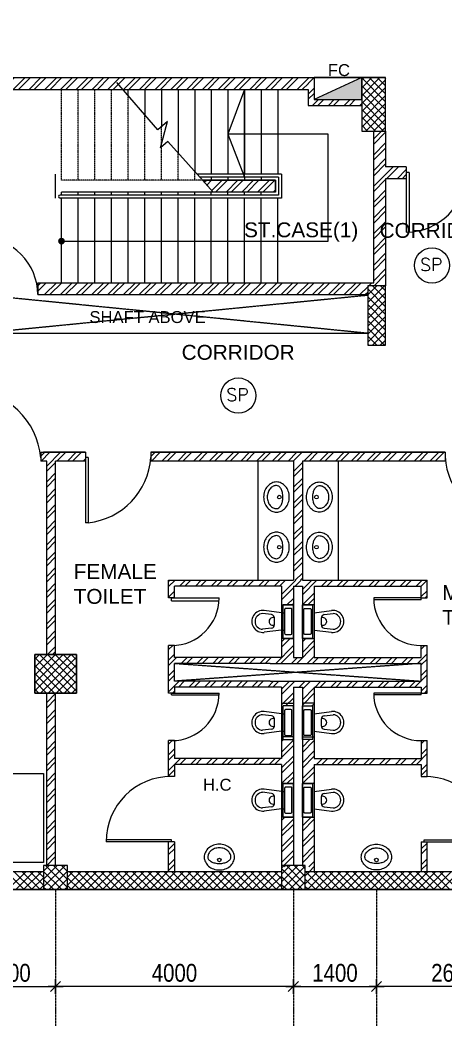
# Model space of a CAD drawing. Header units: inches. Extents: x 1217570 to 1674444, y 326920 to 480291.
# Drawn here: x 1519851 to 1527000, y 337379 to 354179 of the extents above; entities that cross this region are included whole.
import ezdxf

# ---------------------------------------------------------------- set-up
doc = ezdxf.new("R2010")
doc.units = ezdxf.units.IN
doc.header["$MEASUREMENT"] = 0
for name, pattern in [('CENTER', [50.8, 31.75, -6.35, 6.35, -6.35]), ('DOT2', [3.175, 0, -3.175]), ('HIDDEN', [9.525, 6.35, -3.175])]:
    doc.linetypes.add(name, pattern=pattern)
for name, color, linetype in [('01- Low voltage', 7, 'Continuous'), ('Axis', 9, 'CENTER'), ('dim-axis', 254, 'Continuous'), ('FFNEW', 252, 'Continuous'), ('P-PIPE-DRA', 40, 'Continuous'), ('PA', 31, 'Continuous'), ('S-COL', 210, 'Continuous'), ('S-WALL', 1, 'Continuous'), ('SHAFT', 7, 'Continuous'), ('stair', 1, 'Continuous'), ('TAXT', 3, 'Continuous'), ('Telephonw', 23, 'Continuous'), ('TEXT', 181, 'Continuous'), ('TV SYSTEM', 4, 'Continuous')]:
    doc.layers.add(name, color=color, linetype=linetype)
for name, color, linetype, lineweight in [('A-BLOCK', 43, 'Continuous', 13), ('A-DOOR', 10, 'Continuous', 15), ('A-GLASS', 4, 'Continuous', 5), ('A-HATCH CONCRETE', 254, 'Continuous', 5), ('wall hatch', 252, 'Continuous', 0)]:
    doc.layers.add(name, color=color, linetype=linetype, lineweight=lineweight)
doc.styles.add('ARIAL', font='ARIALN.TTF')
doc.styles.add('romance', font='romanc.shx')
doc.styles.add('style1', font='arial.ttf')
doc.dimstyles.new('DIM-100', dxfattribs={"dimscale": 150, "dimtxt": 2, "dimasz": 1, "dimexe": 0.75, "dimexo": 1, "dimgap": 0.5, "dimtad": 1, "dimdec": 0, "dimzin": 11, "dimdsep": 46, "dimtxsty": 'ARIAL', "dimblk": 'R', "dimcen": 2.5, "dimdle": 1, "dimclrd": 256, "dimclre": 256, "dimclrt": 256, "dimazin": 0, "dimtfac": 1, "dimtdec": 0, "dimtix": 1, "dimtmove": 2, "dimatfit": 3, "dimldrblk": 'R', "dimtolj": 1, "dimtzin": 3, "dimlwd": -1, "dimlwe": 13, "dimarcsym": 0})
pattern_1 = [(45, (1337614.36, 312749.91), (-132.58252, 132.58252), []), (45, (1337702.74, 312749.91), (-132.58252, 132.58252), [])]
pattern_2 = [(45, (1337614.36, 312749.915), (-66.29126, 66.29126), []), (135, (1337614.36, 312749.915), (-66.29126, -66.29126), [])]

# ---------------------------------------------------------------- blocks, each defined once
blk = doc.blocks.new('R')
for p, q in [((-1.05, 0), (1.05, 0)), ((0, -1.05), (0, 1.05))]:
    blk.add_line(p, q)
at = {"color": 4, "lineweight": 13}
blk.add_line((-0.71, -0.71), (0.71, 0.71), dxfattribs=at)
blk = doc.blocks.new('*D141')
at = {"layer": 'Defpoints', "color": 0, "transparency": 16777216}
for p in [(1422494, 561167), (1424094, 561167), (1424094, 560825)]:
    blk.add_point(p, dxfattribs=at)
at = {"layer": 'dim-axis', "color": 251, "linetype": 'DOT2', "lineweight": 13, "transparency": 16777216}
for p, q in [((1422494, 561017), (1422494, 560712)), ((1424094, 561017), (1424094, 560712))]:
    blk.add_line(p, q, dxfattribs=at)
at = {"layer": 'dim-axis', "color": 251, "transparency": 16777216}
blk.add_line((1422614, 560825), (1423974, 560825), dxfattribs=at)
at = {"layer": 'dim-axis', "color": 251, "transparency": 16777216, "xscale": 120, "yscale": 120, "zscale": 120, "rotation": 180}
blk.add_blockref('R', (1422494, 560825), dxfattribs=at)
at = {"layer": 'dim-axis', "color": 251, "transparency": 16777216, "xscale": 120, "yscale": 120, "zscale": 120}
blk.add_blockref('R', (1424094, 560825), dxfattribs=at)
at = {"layer": 'dim-axis', "color": 251, "transparency": 16777216, "insert": (1423294, 561053), "char_height": 300, "attachment_point": 5, "style": 'ARIAL'}
blk.add_mtext('\\A1;1600', dxfattribs=at)
blk = doc.blocks.new('*D142')
at = {"layer": 'Defpoints', "color": 0, "transparency": 16777216}
for p in [(1429494, 561274), (1428094, 561167), (1429494, 560825)]:
    blk.add_point(p, dxfattribs=at)
at = {"layer": 'dim-axis', "color": 251, "linetype": 'DOT2', "lineweight": 13, "transparency": 16777216}
for p, q in [((1429494, 561124), (1429494, 560712)), ((1428094, 561017), (1428094, 560712))]:
    blk.add_line(p, q, dxfattribs=at)
at = {"layer": 'dim-axis', "color": 251, "transparency": 16777216}
blk.add_line((1428214, 560825), (1429374, 560825), dxfattribs=at)
at = {"layer": 'dim-axis', "color": 251, "transparency": 16777216, "xscale": 120, "yscale": 120, "zscale": 120, "rotation": 180}
blk.add_blockref('R', (1428094, 560825), dxfattribs=at)
at = {"layer": 'dim-axis', "color": 251, "transparency": 16777216, "xscale": 120, "yscale": 120, "zscale": 120}
blk.add_blockref('R', (1429494, 560825), dxfattribs=at)
at = {"layer": 'dim-axis', "color": 251, "transparency": 16777216, "insert": (1428794, 561053), "char_height": 300, "attachment_point": 5, "style": 'ARIAL'}
blk.add_mtext('\\A1;1400', dxfattribs=at)
blk = doc.blocks.new('*D171')
at = {"layer": 'Defpoints', "color": 0, "transparency": 16777216}
for p in [(1429494, 561773), (1432094, 561773), (1429494, 560825)]:
    blk.add_point(p, dxfattribs=at)
at = {"layer": 'dim-axis', "color": 251, "linetype": 'DOT2', "lineweight": 13, "transparency": 16777216}
for p, q in [((1429494, 561623), (1429494, 560712)), ((1432094, 561623), (1432094, 560712))]:
    blk.add_line(p, q, dxfattribs=at)
at = {"layer": 'dim-axis', "color": 251, "transparency": 16777216}
blk.add_line((1431974, 560825), (1429614, 560825), dxfattribs=at)
at = {"layer": 'dim-axis', "color": 251, "transparency": 16777216, "xscale": 120, "yscale": 120, "zscale": 120, "rotation": 180}
blk.add_blockref('R', (1429494, 560825), dxfattribs=at)
at = {"layer": 'dim-axis', "color": 251, "transparency": 16777216, "xscale": 120, "yscale": 120, "zscale": 120}
blk.add_blockref('R', (1432094, 560825), dxfattribs=at)
at = {"layer": 'dim-axis', "color": 251, "transparency": 16777216, "insert": (1430794, 561053), "char_height": 300, "attachment_point": 5, "style": 'ARIAL'}
blk.add_mtext('\\A1;2600', dxfattribs=at)
blk = doc.blocks.new('*D172')
at = {"layer": 'Defpoints', "color": 0, "transparency": 16777216}
for p in [(1424094, 561773), (1428094, 561773), (1424094, 560825)]:
    blk.add_point(p, dxfattribs=at)
at = {"layer": 'dim-axis', "color": 251, "linetype": 'DOT2', "lineweight": 13, "transparency": 16777216}
for p, q in [((1424094, 561623), (1424094, 560712)), ((1428094, 561623), (1428094, 560712))]:
    blk.add_line(p, q, dxfattribs=at)
at = {"layer": 'dim-axis', "color": 251, "transparency": 16777216}
blk.add_line((1427974, 560825), (1424214, 560825), dxfattribs=at)
at = {"layer": 'dim-axis', "color": 251, "transparency": 16777216, "xscale": 120, "yscale": 120, "zscale": 120, "rotation": 180}
blk.add_blockref('R', (1424094, 560825), dxfattribs=at)
at = {"layer": 'dim-axis', "color": 251, "transparency": 16777216, "xscale": 120, "yscale": 120, "zscale": 120}
blk.add_blockref('R', (1428094, 560825), dxfattribs=at)
at = {"layer": 'dim-axis', "color": 251, "transparency": 16777216, "insert": (1426094, 561053), "char_height": 300, "attachment_point": 5, "style": 'ARIAL'}
blk.add_mtext('\\A1;4000', dxfattribs=at)
blk = doc.blocks.new('SDGTFHHD')
at = {"layer": 'A-BLOCK', "ltscale": 100}
h = blk.add_hatch(dxfattribs=at)
h.set_pattern_fill('ANSI32', color=254, scale=500)
h.set_pattern_definition(pattern_1)
h.paths.add_polyline_path([(1356157, 734518), (1355357, 734518), (1355357, 734888), (1355257, 734888), (1355257, 734418), (1356157, 734418)])
blk.add_hatch(color=254, dxfattribs=at).paths.add_polyline_path([(1356157, 734518), (1356157, 734888), (1355357, 734518)])
h = blk.add_hatch(dxfattribs=at)
h.set_pattern_fill('ANSI32', color=254, scale=500)
h.set_pattern_definition(pattern_1)
h.paths.add_polyline_path([(1355158, 728437), (1355008, 728437), (1355008, 726437), (1355158, 726437)])
h = blk.add_hatch(dxfattribs=at)
h.set_pattern_fill('ANSI37', color=254, scale=750)
h.set_pattern_definition([(45, (1337553.47, 312749.915), (-66.29126, 66.29126), []), (135, (1337553.47, 312749.915), (-66.29126, -66.29126), [])])
h.paths.add_polyline_path([(1354808, 721237), (1355208, 721237), (1355208, 721637), (1354808, 721637)])
at = {"layer": 'A-HATCH CONCRETE'}
h = blk.add_hatch(dxfattribs=at)
h.set_pattern_fill('ANSI37', color=254, scale=750)
h.set_pattern_definition(pattern_2)
h.paths.add_polyline_path([(1356157, 733987), (1356558, 733987), (1356558, 734887), (1356157, 734887)])
h = blk.add_hatch(dxfattribs=at)
h.set_pattern_fill('ANSI37', color=254, scale=750)
h.set_pattern_definition(pattern_2)
h.paths.add_polyline_path([(1356257, 730387), (1356557, 730387), (1356557, 731387), (1356257, 731387)])
h = blk.add_hatch(dxfattribs=at)
h.set_pattern_fill('ANSI37', color=254, scale=750)
h.set_pattern_definition(pattern_2)
h.paths.add_polyline_path([(1350658, 725187), (1350658, 724537), (1351358, 724537), (1351358, 725187)])
h = blk.add_hatch(dxfattribs=at)
h.set_pattern_fill('ANSI37', color=254, scale=750)
h.set_pattern_definition([(45, (1337613.73, 312749.915), (-66.29126, 66.29126), []), (135, (1337613.73, 312749.915), (-66.29126, -66.29126), [])])
h.paths.add_polyline_path([(1350807, 721237), (1351207, 721237), (1351207, 721637), (1350807, 721637)])
at = {"layer": 'wall hatch', "ltscale": 500}
h = blk.add_hatch(dxfattribs=at)
h.set_pattern_fill('ANSI32', color=254, scale=500)
h.set_pattern_definition(pattern_1)
h.paths.add_polyline_path([(1355260, 734687), (1355260, 734887), (1350207, 734887), (1350207, 734687)])
at = {"layer": 'wall hatch'}
h = blk.add_hatch(dxfattribs=at)
h.set_pattern_fill('ANSI32', color=254, scale=500)
h.set_pattern_definition([(45, (1337779.36, 312749.91), (-132.58252, 132.58252), []), (45, (1337867.74, 312749.91), (-132.58252, 132.58252), [])])
h.paths.add_polyline_path([(1356573, 734887), (1356573, 734887), (1356573, 734687)])
h.paths.add_polyline_path([(1358108, 734887), (1357907, 734887), (1357907, 734687), (1358108, 734687)])
at = {"layer": 'wall hatch', "ltscale": 500}
h = blk.add_hatch(dxfattribs=at)
h.set_pattern_fill('ANSI32', color=254, scale=500)
h.set_pattern_definition(pattern_1)
h.paths.add_polyline_path([(1356558, 733987), (1356358, 733987), (1356358, 731387), (1356558, 731387)])
h.paths.add_polyline_path([(1356257, 731387), (1356358, 731387), (1356358, 731437), (1356257, 731437)])
h = blk.add_hatch(dxfattribs=at)
h.set_pattern_fill('ANSI32', color=254, scale=500)
h.set_pattern_definition(pattern_1)
h.paths.add_polyline_path([(1356907, 733387), (1356558, 733387), (1356558, 733187), (1356907, 733187)])
at = {"layer": 'wall hatch'}
h = blk.add_hatch(dxfattribs=at)
h.set_pattern_fill('ANSI32', color=254, scale=500)
h.set_pattern_definition(pattern_1)
h.paths.add_polyline_path([(1356791, 733389), (1356791, 733389), (1356791, 733189)])
h.paths.add_polyline_path([(1358108, 733387), (1357907, 733387), (1357907, 733187), (1358108, 733187)])
h = blk.add_hatch(dxfattribs=at)
h.set_pattern_fill('ANSI32', color=254, scale=500)
h.set_pattern_definition(pattern_1)
h.paths.add_polyline_path([(1353477, 733162), (1354707, 733162), (1354707, 732962), (1353656, 732962)])
at = {"layer": 'wall hatch', "ltscale": 500}
h = blk.add_hatch(dxfattribs=at)
h.set_pattern_fill('ANSI32', color=254, scale=500)
h.set_pattern_definition(pattern_1)
h.paths.add_polyline_path([(1350707, 731437), (1350707, 731237), (1356258, 731237), (1356258, 731437)])
h.paths.add_polyline_path([(1349607, 731437), (1349708, 731437), (1349708, 731237), (1349607, 731237)])
h.paths.add_polyline_path([(1349508, 731437), (1349606, 731437), (1349606, 731387), (1349508, 731387)])
h = blk.add_hatch(dxfattribs=at)
h.set_pattern_fill('ANSI32', color=254, scale=500)
h.set_pattern_definition(pattern_1)
h.paths.add_polyline_path([(1351008, 728437), (1351508, 728437), (1351508, 728588), (1350972, 728587), (1350757, 728587), (1350757, 728437), (1350858, 728437), (1350858, 725187), (1351008, 725183)])
h = blk.add_hatch(dxfattribs=at)
h.set_pattern_fill('ANSI32', color=254, scale=500)
h.set_pattern_definition(pattern_1)
h.paths.add_polyline_path([(1357558, 728587), (1352608, 728587), (1352608, 728437), (1357558, 728437)])
h = blk.add_hatch(dxfattribs=at)
h.set_pattern_fill('ANSI32', color=254, scale=500)
h.set_pattern_definition([(45, (1337675.36, 312799.91), (-132.58252, 132.58252), []), (45, (1337763.74, 312799.91), (-132.58252, 132.58252), [])])
h.paths.add_polyline_path([(1357258, 726437), (1356469, 726437), (1356469, 726337), (1357158, 726337), (1357158, 726137), (1357258, 726137)])
h.paths.add_polyline_path([(1357258, 725337), (1357158, 725337), (1357158, 725137), (1356469, 725137), (1356469, 725037), (1357158, 725037), (1357158, 724737), (1356469, 724737), (1356469, 724637), (1357158, 724637), (1357158, 724537), (1357258, 724537)])
h.paths.add_polyline_path([(1357258, 722037), (1357208, 722037), (1357158, 722037), (1357158, 721537), (1357258, 721537)])
h.paths.add_polyline_path([(1353008, 722037), (1352908, 722037), (1352908, 721537), (1353008, 721537)])
h.paths.add_polyline_path([(1355008, 724437), (1355008, 724320), (1354808, 724320), (1354808, 724437)])
h.paths.add_polyline_path([(1355008, 723015), (1355008, 724320), (1355008, 723754), (1354808, 723754), (1354808, 723437), (1353008, 723437), (1353008, 723737), (1352908, 723737), (1352908, 723137), (1353008, 723137), (1353008, 723337), (1354808, 723337), (1354808, 723015)])
h.paths.add_polyline_path([(1355008, 721637), (1355008, 723015), (1355008, 722450), (1354808, 722450), (1354808, 721637)])
h.paths.add_polyline_path([(1355158, 723015), (1355158, 721637), (1355269, 721637), (1355269, 721537), (1355358, 721537), (1355358, 722450), (1355158, 722450)])
h.paths.add_polyline_path([(1355158, 724320), (1355158, 723015), (1355358, 723015), (1355358, 723337), (1357158, 723337), (1357158, 723137), (1357258, 723137), (1357258, 723737), (1357158, 723737), (1357158, 723437), (1355358, 723437), (1355358, 723754), (1355158, 723754)])
h.paths.add_polyline_path([(1355158, 724437), (1355158, 724320), (1355358, 724320), (1355358, 724437)])
h.paths.add_polyline_path([(1355158, 724637), (1355158, 724437), (1355358, 724437), (1355358, 724637), (1356469, 724637), (1356469, 724737), (1355069, 724737), (1355069, 724637)])
h.paths.add_polyline_path([(1355158, 726337), (1355158, 726020), (1355358, 726020), (1355358, 726337), (1356469, 726337), (1356469, 726437), (1355069, 726437), (1355069, 726337)])
h.paths.add_polyline_path([(1355158, 725454), (1355158, 725137), (1355069, 725137), (1355069, 725037), (1356469, 725037), (1356469, 725137), (1355358, 725137), (1355358, 725454), (1355158, 725454)])
h.paths.add_polyline_path([(1355008, 726020), (1355008, 726337), (1355069, 726337), (1355069, 726437), (1352908, 726437), (1352908, 726137), (1353008, 726137), (1353008, 726337), (1354808, 726337), (1354808, 726020)])
h.paths.add_polyline_path([(1355008, 725137), (1355008, 725454), (1354808, 725454), (1354808, 725137), (1353008, 725137), (1353008, 725337), (1352908, 725337), (1352908, 724537), (1353008, 724537), (1353008, 724637), (1354808, 724637), (1354808, 724437), (1355008, 724437), (1355008, 724637), (1355069, 724637), (1355069, 724737), (1353008, 724737), (1353008, 725037), (1355069, 725037), (1355069, 725137)])
h = blk.add_hatch(dxfattribs=at)
h.set_pattern_fill('ANSI32', color=254, scale=500)
h.set_pattern_definition(pattern_1)
h.paths.add_polyline_path([(1351008, 724537), (1350858, 724537), (1350858, 721587), (1351008, 721587)])
at = {"layer": 'A-BLOCK', "color": 254, "ltscale": 100}
for p, q in [((1349307, 734887), (1356557, 734887)), ((1356157, 734888), (1355357, 734518)), ((1350207, 734687), (1355257, 734688)), ((1356358, 731437), (1356358, 733987)), ((1356558, 733987), (1356558, 733387)), ((1356907, 733387), (1356557, 733387)), ((1356907, 733387), (1356907, 733187)), ((1356907, 733387), (1356907, 733187)), ((1356558, 733187), (1356557, 731387)), ((1356907, 733187), (1356558, 733187)), ((1350707, 731437), (1356358, 731437)), ((1350707, 731437), (1350707, 731237)), ((1350707, 731237), (1356258, 731237)), ((1350757, 728587), (1350757, 728437)), ((1350757, 728587), (1351508, 728587)), ((1350858, 728437), (1350757, 728437)), ((1350972, 728587), (1350807, 728587)), ((1350858, 725187), (1350858, 728437)), ((1351508, 728587), (1350972, 728587)), ((1351008, 725187), (1351008, 728437)), ((1351508, 728437), (1351008, 728437)), ((1351508, 728587), (1351508, 728437)), ((1357558, 728587), (1352608, 728587)), ((1352608, 728587), (1352608, 728437)), ((1352608, 728587), (1357558, 728587)), ((1355008, 728437), (1352608, 728437)), ((1354408, 728439), (1354408, 726437)), ((1355008, 728437), (1355008, 726437)), ((1355158, 728437), (1355158, 726437)), ((1357558, 728437), (1355158, 728437)), ((1355758, 728439), (1355758, 726437)), ((1357558, 728587), (1357558, 728437)), ((1352908, 726137), (1352908, 726437)), ((1352908, 726437), (1355008, 726437)), ((1355158, 726437), (1357258, 726437)), ((1357258, 726137), (1357258, 726437)), ((1354808, 726337), (1353008, 726337)), ((1353008, 726137), (1353008, 726337)), ((1354808, 726337), (1354808, 725137)), ((1355008, 726337), (1355008, 725137)), ((1355008, 726337), (1355158, 726337)), ((1355158, 726337), (1355158, 725137)), ((1355358, 726337), (1355358, 725137)), ((1355358, 726337), (1357158, 726337)), ((1357158, 726137), (1357158, 726337)), ((1353008, 726137), (1352908, 726137)), ((1357158, 726137), (1356358, 726137)), ((1357158, 726107), (1356358, 726107)), ((1357158, 726137), (1357258, 726137)), ((1357158, 726107), (1357158, 726137)), ((1354808, 725887, 0), (1354516, 725925, 0)), ((1355008, 726020), (1354834, 726020, 0)), ((1354834, 725454, 0), (1354834, 726020, 0)), ((1355008, 725454), (1355008, 726020)), ((1355158, 726020), (1355332, 726020, 0)), ((1355158, 725454), (1355158, 726020)), ((1355332, 725454, 0), (1355332, 726020, 0)), ((1355358, 725887, 0), (1355649, 725925, 0)), ((1354641, 725856, 0), (1354489, 725873, 0)), ((1354688, 725682, 0), (1354688, 725802, 0)), ((1354834, 725887, 0), (1354860, 725887, 0)), ((1355332, 725887, 0), (1355306, 725887, 0)), ((1355478, 725682, 0), (1355478, 725802, 0)), ((1355525, 725856, 0), (1355677, 725873, 0)), ((1354641, 725628, 0), (1354489, 725611, 0)), ((1354808, 725596, 0), (1354516, 725559, 0)), ((1354834, 725596, 0), (1354860, 725596, 0)), ((1355332, 725596, 0), (1355306, 725596, 0)), ((1355358, 725596, 0), (1355649, 725559, 0)), ((1355525, 725628, 0), (1355677, 725611, 0)), ((1354834, 725454, 0), (1355008, 725454)), ((1355332, 725454, 0), (1355158, 725454)), ((1352908, 724537), (1352908, 725337)), ((1353008, 725337), (1352908, 725337)), ((1353008, 725137), (1353008, 725337)), ((1357158, 725137), (1357158, 725337)), ((1357158, 725337), (1357258, 725337)), ((1357258, 724537), (1357258, 725337)), ((1354808, 725137), (1353008, 725137)), ((1355008, 725137), (1355158, 725137)), ((1355358, 725137), (1357158, 725137)), ((1353008, 724737), (1353008, 725037)), ((1354618, 725037), (1353008, 725037)), ((1354618, 725037), (1357158, 725037)), ((1357158, 724737), (1357158, 725037)), ((1354618, 724737), (1353008, 724737)), ((1354618, 724737), (1357158, 724737)), ((1354808, 724637), (1353008, 724637)), ((1353008, 724637), (1353008, 724537)), ((1354808, 724637), (1354808, 723437)), ((1355008, 724637), (1355008, 721637)), ((1355008, 724637), (1355158, 724637)), ((1355158, 724637), (1355158, 721637)), ((1355358, 724637), (1355358, 723437)), ((1355358, 724637), (1357158, 724637)), ((1357158, 724637), (1357158, 724537)), ((1350858, 721637), (1350858, 724537)), ((1351008, 721637), (1351008, 724537)), ((1353008, 724537), (1352908, 724537)), ((1357158, 724537), (1356358, 724537)), ((1357158, 724507), (1356358, 724507)), ((1357158, 724537), (1357258, 724537)), ((1357158, 724507), (1357158, 724537)), ((1355008, 724320), (1354834, 724320, 0)), ((1354834, 723754, 0), (1354834, 724320, 0)), ((1355008, 723754), (1355008, 724320)), ((1355158, 724320), (1355332, 724320, 0)), ((1355158, 723754), (1355158, 724320)), ((1355332, 723754, 0), (1355332, 724320, 0)), ((1354641, 724156, 0), (1354489, 724173, 0)), ((1354808, 724187, 0), (1354516, 724225, 0)), ((1354688, 723982, 0), (1354688, 724102, 0)), ((1354834, 724187, 0), (1354860, 724187, 0)), ((1355332, 724187, 0), (1355306, 724187, 0)), ((1355358, 724187, 0), (1355649, 724225, 0)), ((1355478, 723982, 0), (1355478, 724102, 0)), ((1355525, 724156, 0), (1355677, 724173, 0)), ((1354641, 723928, 0), (1354489, 723911, 0)), ((1354808, 723896, 0), (1354516, 723859, 0)), ((1354834, 723896, 0), (1354860, 723896, 0)), ((1355332, 723896, 0), (1355306, 723896, 0)), ((1355358, 723896, 0), (1355649, 723859, 0)), ((1355525, 723928, 0), (1355677, 723911, 0)), ((1352908, 723137), (1352908, 723737)), ((1353008, 723737), (1352908, 723737)), ((1353008, 723737), (1353008, 723437)), ((1354834, 723754, 0), (1355008, 723754)), ((1355332, 723754, 0), (1355158, 723754)), ((1357158, 723737), (1357158, 723437)), ((1357158, 723737), (1357258, 723737)), ((1357258, 723137), (1357258, 723737)), ((1354808, 723437), (1353008, 723437)), ((1355358, 723437), (1357158, 723437)), ((1354808, 723337), (1353008, 723337)), ((1353008, 723337), (1353008, 723137)), ((1354808, 723337), (1354808, 721537)), ((1355358, 723337), (1355358, 721537)), ((1355358, 723337), (1357158, 723337)), ((1357158, 723337), (1357158, 723137)), ((1353008, 723137), (1352908, 723137)), ((1357158, 723137), (1357258, 723137)), ((1354808, 722883, 0), (1354516, 722921, 0)), ((1355008, 723015), (1354834, 723015, 0)), ((1354834, 722450, 0), (1354834, 723015, 0)), ((1355008, 722450), (1355008, 723015)), ((1355158, 723015), (1355332, 723015, 0)), ((1355158, 722450), (1355158, 723015)), ((1355332, 722450, 0), (1355332, 723015, 0)), ((1355358, 722883, 0), (1355649, 722921, 0)), ((1354641, 722851, 0), (1354489, 722869, 0)), ((1354688, 722677, 0), (1354688, 722797, 0)), ((1354834, 722883, 0), (1354860, 722883, 0)), ((1355332, 722883, 0), (1355306, 722883, 0)), ((1355478, 722677, 0), (1355478, 722797, 0)), ((1355525, 722851, 0), (1355677, 722869, 0)), ((1354641, 722623, 0), (1354489, 722606, 0)), ((1354808, 722592, 0), (1354516, 722554, 0)), ((1354834, 722592, 0), (1354860, 722592, 0)), ((1355332, 722592, 0), (1355306, 722592, 0)), ((1355358, 722592, 0), (1355649, 722554, 0)), ((1355525, 722623, 0), (1355677, 722606, 0)), ((1354834, 722450, 0), (1355008, 722450)), ((1355332, 722450, 0), (1355158, 722450)), ((1352958, 722037), (1352958, 722067)), ((1357208, 722037), (1357208, 722067)), ((1352908, 721537), (1352908, 722037)), ((1353008, 722037), (1352908, 722037)), ((1353008, 722037), (1353008, 721537)), ((1357158, 722037), (1357158, 721537)), ((1357158, 722037), (1357258, 722037)), ((1357258, 721537), (1357258, 722037)), ((1354808, 721592), (1354853, 721637)), ((1354815, 721537), (1354808, 721544)), ((1354869, 721616), (1354848, 721637)), ((1354980, 721637), (1354980, 721637)), ((1354985, 721637), (1354985, 721637)), ((1355113, 721637), (1355113, 721637)), ((1355118, 721637), (1355118, 721637)), ((1352463, 721237), (1352163, 721537)), ((1352199, 721237), (1352499, 721537)), ((1352596, 721237), (1352296, 721537)), ((1352331, 721237), (1352631, 721537)), ((1352728, 721237), (1352428, 721537)), ((1352464, 721237), (1352764, 721537)), ((1352861, 721237), (1352561, 721537)), ((1352596, 721237), (1352896, 721537)), ((1352994, 721237), (1352694, 721537)), ((1352729, 721237), (1353029, 721537)), ((1353126, 721237), (1352826, 721537)), ((1352862, 721237), (1353162, 721537)), ((1353259, 721237), (1352959, 721537)), ((1352994, 721237), (1353294, 721537)), ((1353391, 721237), (1353091, 721537)), ((1353127, 721237), (1353427, 721537)), ((1353524, 721237), (1353224, 721537)), ((1353259, 721237), (1353559, 721537)), ((1353657, 721237), (1353357, 721537)), ((1353392, 721237), (1353692, 721537)), ((1353789, 721237), (1353489, 721537)), ((1353525, 721237), (1353825, 721537)), ((1353922, 721237), (1353622, 721537)), ((1353657, 721237), (1353957, 721537)), ((1354054, 721237), (1353754, 721537)), ((1353790, 721237), (1354090, 721537)), ((1354187, 721237), (1353887, 721537)), ((1353922, 721237), (1354222, 721537)), ((1354319, 721237), (1354019, 721537)), ((1354055, 721237), (1354355, 721537)), ((1354452, 721237), (1354152, 721537)), ((1354187, 721237), (1354487, 721537)), ((1354585, 721237), (1354285, 721537)), ((1354320, 721237), (1354620, 721537)), ((1354717, 721237), (1354417, 721537)), ((1354453, 721237), (1354753, 721537)), ((1354808, 721279), (1354550, 721537)), ((1354585, 721237), (1354808, 721460)), ((1354808, 721411), (1354682, 721537)), ((1355208, 721462), (1355283, 721537)), ((1355208, 721329), (1355416, 721537)), ((1355380, 721237), (1355208, 721409)), ((1355513, 721237), (1355213, 721537)), ((1355248, 721237), (1355548, 721537)), ((1355645, 721237), (1355345, 721537)), ((1355381, 721237), (1355681, 721537)), ((1355778, 721237), (1355478, 721537)), ((1355513, 721237), (1355813, 721537)), ((1355910, 721237), (1355610, 721537)), ((1355646, 721237), (1355946, 721537)), ((1356043, 721237), (1355743, 721537)), ((1355778, 721237), (1356078, 721537)), ((1356176, 721237), (1355876, 721537)), ((1355911, 721237), (1356211, 721537)), ((1356308, 721237), (1356008, 721537)), ((1356044, 721237), (1356344, 721537)), ((1356441, 721237), (1356141, 721537)), ((1356176, 721237), (1356476, 721537)), ((1356573, 721237), (1356273, 721537)), ((1356309, 721237), (1356609, 721537)), ((1356706, 721237), (1356406, 721537)), ((1356441, 721237), (1356741, 721537)), ((1356839, 721237), (1356539, 721537)), ((1356574, 721237), (1356874, 721537)), ((1356971, 721237), (1356671, 721537)), ((1356707, 721237), (1357007, 721537)), ((1357104, 721237), (1356804, 721537)), ((1356839, 721237), (1357139, 721537)), ((1357236, 721237), (1356936, 721537)), ((1356972, 721237), (1357272, 721537)), ((1357369, 721237), (1357069, 721537)), ((1357104, 721237), (1357404, 721537)), ((1357501, 721237), (1357201, 721537)), ((1357237, 721237), (1357537, 721537)), ((1357634, 721237), (1357334, 721537)), ((1357369, 721237), (1357669, 721537)), ((1357767, 721237), (1357467, 721537)), ((1357502, 721237), (1357802, 721537)), ((1354718, 721237), (1354808, 721327)), ((1355248, 721237), (1355208, 721277))]:
    blk.add_line(p, q, dxfattribs=at)
for points in [[(1355357, 734888), (1355357, 734518), (1356157, 734518)], [(1355257, 734688), (1355257, 734418), (1356157, 734418)], [(1354808, 726020), (1355008, 726020), (1355008, 725454), (1354808, 725454)], [(1355358, 726020), (1355158, 726020), (1355158, 725454), (1355358, 725454)], [(1354808, 724370), (1355008, 724370), (1355008, 723804), (1354808, 723804)], [(1355358, 724370), (1355158, 724370), (1355158, 723804), (1355358, 723804)], [(1354808, 723015), (1355008, 723015), (1355008, 722450), (1354808, 722450)], [(1355358, 723015), (1355158, 723015), (1355158, 722450), (1355358, 722450)]]:
    blk.add_lwpolyline(points, dxfattribs=at)
for points in [[(1356157, 734888), (1355357, 734888), (1355357, 734518), (1356157, 734518)], [(1353477, 733162), (1354707, 733162), (1354707, 732962), (1353656, 732962)], [(1354808, 721237), (1355208, 721237), (1355208, 721637), (1354808, 721637)]]:
    blk.add_lwpolyline(points, close=True, dxfattribs=at)
for points in [[(1354723, 727579, 0.113803), (1354804, 727598, 0.103571), (1354876, 727654, 0.091769), (1354922, 727734, 0.084871), (1354939, 727833, 0.084871), (1354922, 727932, 0.091769), (1354876, 728013, 0.103571), (1354804, 728068, 0.113803), (1354723, 728087, 0.113803), (1354643, 728068, 0.103571), (1354571, 728013, 0.091769), (1354524, 727932, 0.084871), (1354507, 727833, 0.084871), (1354524, 727734, 0.091769), (1354571, 727654, 0.103571), (1354643, 727598, 0.113803)], [(1355443, 727579, -0.113803), (1355362, 727598, -0.103571), (1355290, 727654, -0.091769), (1355244, 727734, -0.084871), (1355227, 727833, -0.084871), (1355244, 727932, -0.091769), (1355290, 728013, -0.103571), (1355362, 728068, -0.113803), (1355443, 728087, -0.113803), (1355523, 728068, -0.103571), (1355595, 728013, -0.091769), (1355642, 727932, -0.084871), (1355659, 727833, -0.084871), (1355642, 727734, -0.091769), (1355595, 727654, -0.103571), (1355523, 727598, -0.113803)], [(1354723, 726737, 0.113803), (1354804, 726756, 0.103571), (1354876, 726811, 0.091769), (1354922, 726892, 0.084871), (1354939, 726991, 0.084871), (1354922, 727090, 0.091769), (1354876, 727171, 0.103571), (1354804, 727226, 0.113803), (1354723, 727245, 0.113803), (1354643, 727226, 0.103571), (1354571, 727171, 0.091769), (1354524, 727090, 0.084871), (1354507, 726991, 0.084871), (1354524, 726892, 0.091769), (1354571, 726811, 0.103571), (1354643, 726756, 0.113803)], [(1355443, 726737, -0.113803), (1355362, 726756, -0.103571), (1355290, 726811, -0.091769), (1355244, 726892, -0.084871), (1355227, 726991, -0.084871), (1355244, 727090, -0.091769), (1355290, 727171, -0.103571), (1355362, 727226, -0.113803), (1355443, 727245, -0.113803), (1355523, 727226, -0.103571), (1355595, 727171, -0.091769), (1355642, 727090, -0.084871), (1355659, 726991, -0.084871), (1355642, 726892, -0.091769), (1355595, 726811, -0.103571), (1355523, 726756, -0.113803)], [(1353508, 721779, 0.113803), (1353527, 721698, 0.103571), (1353582, 721626, 0.091769), (1353663, 721580, 0.084871), (1353762, 721563, 0.084871), (1353861, 721580, 0.091769), (1353942, 721626, 0.103571), (1353997, 721698, 0.113803), (1354016, 721779, 0.113803), (1353997, 721860, 0.103571), (1353942, 721932, 0.091769), (1353861, 721978, 0.084871), (1353762, 721995, 0.084871), (1353663, 721978, 0.091769), (1353582, 721932, 0.103571), (1353527, 721860, 0.113803)], [(1356658, 721779, -0.113803), (1356639, 721698, -0.103571), (1356584, 721626, -0.091769), (1356503, 721580, -0.084871), (1356404, 721563, -0.084871), (1356305, 721580, -0.091769), (1356224, 721626, -0.103571), (1356169, 721698, -0.113803), (1356150, 721779, -0.113803), (1356169, 721860, -0.103571), (1356224, 721932, -0.091769), (1356305, 721978, -0.084871), (1356404, 721995, -0.084871), (1356503, 721978, -0.091769), (1356584, 721932, -0.103571), (1356639, 721860, -0.113803)]]:
    blk.add_lwpolyline(points, format="xyb", close=True, dxfattribs=at)
for points in [[(1354723, 728027, 0.113803), (1354669, 728015, 0.103571), (1354616, 727974, 0.091769), (1354581, 727912, 0.084871), (1354567, 727833, 0.084871), (1354581, 727754, 0.091769), (1354616, 727692, 0.103571), (1354669, 727652, 0.113803), (1354723, 727639, 0.113803)], [(1354723, 727639, 0.161298), (1354761, 727652, 0.106182), (1354800, 727696, 0.070452), (1354822, 727755, 0.056719), (1354831, 727833, 0.056719), (1354822, 727911, 0.070452), (1354800, 727970, 0.106182), (1354761, 728015, 0.161298), (1354723, 728027, 0.161298)], [(1355443, 727639, -0.161298), (1355405, 727652, -0.106182), (1355366, 727696, -0.070452), (1355343, 727755, -0.056719), (1355335, 727833, -0.056719), (1355343, 727911, -0.070452), (1355366, 727970, -0.106182), (1355405, 728015, -0.161298), (1355443, 728027, -0.161298)], [(1355443, 728027, -0.113803), (1355497, 728015, -0.103571), (1355550, 727974, -0.091769), (1355585, 727912, -0.084871), (1355599, 727833, -0.084871), (1355585, 727754, -0.091769), (1355550, 727692, -0.103571), (1355497, 727652, -0.113803), (1355443, 727639, -0.113803)], [(1354723, 727185, 0.113803), (1354669, 727172, 0.103571), (1354616, 727132, 0.091769), (1354581, 727070, 0.084871), (1354567, 726991, 0.084871), (1354581, 726912, 0.091769), (1354616, 726850, 0.103571), (1354669, 726810, 0.113803), (1354723, 726797, 0.113803)], [(1354723, 726797, 0.161298), (1354761, 726809, 0.106182), (1354800, 726854, 0.070452), (1354822, 726913, 0.056719), (1354831, 726991, 0.056719), (1354822, 727069, 0.070452), (1354800, 727128, 0.106182), (1354761, 727173, 0.161298), (1354723, 727185, 0.161298)], [(1355443, 726797, -0.161298), (1355405, 726809, -0.106182), (1355366, 726854, -0.070452), (1355343, 726913, -0.056719), (1355335, 726991, -0.056719), (1355343, 727069, -0.070452), (1355366, 727128, -0.106182), (1355405, 727173, -0.161298), (1355443, 727185, -0.161298)], [(1355443, 727185, -0.113803), (1355497, 727172, -0.103571), (1355550, 727132, -0.091769), (1355585, 727070, -0.084871), (1355599, 726991, -0.084871), (1355585, 726912, -0.091769), (1355550, 726850, -0.103571), (1355497, 726810, -0.113803), (1355443, 726797, -0.113803)], [(1353956, 721779, 0.113803), (1353943, 721834, 0.103571), (1353903, 721886, 0.091769), (1353841, 721921, 0.084871), (1353762, 721935, 0.084871), (1353683, 721921, 0.091769), (1353621, 721886, 0.103571), (1353581, 721834, 0.113803), (1353568, 721779, 0.113803)], [(1356210, 721779, -0.113803), (1356223, 721834, -0.103571), (1356263, 721886, -0.091769), (1356325, 721921, -0.084871), (1356404, 721935, -0.084871), (1356483, 721921, -0.091769), (1356545, 721886, -0.103571), (1356585, 721834, -0.113803), (1356598, 721779, -0.113803)], [(1353568, 721779, 0.161298), (1353580, 721741, 0.106182), (1353625, 721703, 0.070452), (1353684, 721680, 0.056719), (1353762, 721671, 0.056719), (1353840, 721680, 0.070452), (1353899, 721703, 0.106182), (1353944, 721741, 0.161298), (1353956, 721779, 0.161298)], [(1356598, 721779, -0.161298), (1356586, 721741, -0.106182), (1356541, 721703, -0.070452), (1356482, 721680, -0.056719), (1356404, 721671, -0.056719), (1356326, 721680, -0.070452), (1356267, 721703, -0.106182), (1356222, 721741, -0.161298), (1356210, 721779, -0.161298)]]:
    blk.add_lwpolyline(points, format="xyb", dxfattribs=at)
at = {"layer": 'A-BLOCK', "color": 254, "ltscale": 100, "elevation": 0}
for points in [[(1354967, 725959), (1354877, 725959, 0.414214), (1354860, 725942), (1354860, 725542, 0.414214), (1354877, 725524), (1354967, 725524, 0.414214), (1354984, 725542), (1354984, 725942, 0.414214)], [(1355199, 725959), (1355289, 725959, -0.414214), (1355306, 725942), (1355306, 725542, -0.414214), (1355289, 725524), (1355199, 725524, -0.414214), (1355182, 725542), (1355182, 725942, -0.414214)], [(1354967, 724259), (1354877, 724259, 0.414214), (1354860, 724242), (1354860, 723842, 0.414214), (1354877, 723824), (1354967, 723824, 0.414214), (1354984, 723842), (1354984, 724242, 0.414214)], [(1355199, 724259), (1355289, 724259, -0.414214), (1355306, 724242), (1355306, 723842, -0.414214), (1355289, 723824), (1355199, 723824, -0.414214), (1355182, 723842), (1355182, 724242, -0.414214)], [(1354967, 722955), (1354877, 722955, 0.414214), (1354860, 722937), (1354860, 722537, 0.414214), (1354877, 722520), (1354967, 722520, 0.414214), (1354984, 722537), (1354984, 722937, 0.414214)], [(1355199, 722955), (1355289, 722955, -0.414214), (1355306, 722937), (1355306, 722537, -0.414214), (1355289, 722520), (1355199, 722520, -0.414214), (1355182, 722537), (1355182, 722937, -0.414214)]]:
    blk.add_lwpolyline(points, format="xyb", close=True, dxfattribs=at)
at = {"layer": 'A-BLOCK', "color": 254, "ltscale": 100}
for centre in [(1354771, 727833), (1355395, 727833), (1354771, 726991), (1355395, 726991), (1353762, 721731), (1356404, 721731)]:
    blk.add_circle(centre, 30, dxfattribs=at)
for centre, radius, start, end in [((1349750, 731237), 958, 359.9978, 90), ((1357158, 726137), 800, 180, 270), ((1354493, 725742, 0), 185, 82.6245, 277.3742), ((1355673, 725742, 0), 185, 262.6258, 97.3755), ((1354493, 725742, 0), 131, 91.6848, 179.9994), ((1354493, 725742, 0), 131, 179.9994, 268.3139), ((1354663, 725742, 0), 65.3, 67.0681, 292.9306), ((1354634, 725802, 0), 54.4, 359.9994, 82.6245), ((1355532, 725802, 0), 54.4, 97.3755, 180.0006), ((1355503, 725742, 0), 65.3, 247.0694, 112.9319), ((1355673, 725742, 0), 131, 0.0006, 88.3152), ((1355673, 725742, 0), 131, 271.6861, 0.0006), ((1354634, 725682, 0), 54.4, 277.3742, 359.9994), ((1355532, 725682, 0), 54.4, 180.0006, 262.6258), ((1354493, 724042, 0), 185, 82.6245, 277.3742), ((1354493, 724042, 0), 131, 91.6848, 179.9994), ((1354663, 724042, 0), 65.3, 67.0681, 292.9306), ((1354634, 724102, 0), 54.4, 359.9994, 82.6245), ((1355532, 724102, 0), 54.4, 97.3755, 180.0006), ((1355503, 724042, 0), 65.3, 247.0694, 112.9319), ((1355673, 724042, 0), 185, 262.6258, 97.3755), ((1355673, 724042, 0), 131, 0.0006, 88.3152), ((1354493, 724042, 0), 131, 179.9994, 268.3139), ((1354634, 723982, 0), 54.4, 277.3742, 359.9994), ((1355532, 723982, 0), 54.4, 180.0006, 262.6258), ((1355673, 724042, 0), 131, 271.6861, 0.0006), ((1354493, 722737, 0), 185, 82.6245, 277.3742), ((1355673, 722737, 0), 185, 262.6258, 97.3755), ((1354493, 722737, 0), 131, 91.6848, 179.9994), ((1354493, 722737, 0), 131, 179.9994, 268.3139), ((1354663, 722737, 0), 65.3, 67.0681, 292.9306), ((1354634, 722797, 0), 54.4, 359.9994, 82.6245), ((1355532, 722797, 0), 54.4, 97.3755, 180.0006), ((1355503, 722737, 0), 65.3, 247.0694, 112.9319), ((1355673, 722737, 0), 131, 0.0006, 88.3152), ((1355673, 722737, 0), 131, 271.6861, 0.0006), ((1354634, 722677, 0), 54.4, 277.3742, 359.9994), ((1355532, 722677, 0), 54.4, 180.0006, 262.6258)]:
    blk.add_arc(centre, radius, start, end, dxfattribs=at)
at = {"layer": 'A-DOOR', "color": 254}
for p, q in [((1356957, 733289), (1356904, 733289)), ((1356907, 733289), (1356907, 732289)), ((1356907, 733289), (1356907, 732289)), ((1356957, 733289), (1356957, 732289)), ((1356957, 733289), (1356957, 732289)), ((1351508, 728500), (1351508, 727402)), ((1351558, 728500), (1351508, 728500)), ((1351558, 728500), (1351558, 727402)), ((1351558, 727402), (1351508, 727402)), ((1352958, 726137), (1353758, 726137)), ((1352958, 726087), (1352958, 726137)), ((1352958, 726087), (1353758, 726087)), ((1352958, 724537), (1353758, 724537)), ((1352958, 724507), (1352958, 724537)), ((1352958, 724507), (1353758, 724507)), ((1352958, 722067), (1351858, 722067)), ((1357208, 722067), (1358308, 722067)), ((1352958, 722037), (1351858, 722037)), ((1357208, 722037), (1358308, 722037))]:
    blk.add_line(p, q, dxfattribs=at)
for centre, radius, start, end in [((1356907, 733289), 1000, 270, 0), ((1349524, 728394), 1237, 4.6791, 88.4526), ((1351425, 728580), 1186, 276.4333, 356.1269), ((1358741, 728592), 1186, 183.8731, 263.5667), ((1352958, 726137), 800, 270, 0), ((1352958, 724537), 800, 270, 0), ((1357158, 724537), 800, 180, 270), ((1352958, 722037), 1100, 90, 180), ((1357208, 722037), 1100, 0, 90)]:
    blk.add_arc(centre, radius, start, end, dxfattribs=at)
at = {"layer": 'A-HATCH CONCRETE', "color": 254, "linetype": 'Continuous'}
for p, q in [((1350475, 721237), (1350175, 721537)), ((1350210, 721237), (1350510, 721537)), ((1350607, 721237), (1350307, 721537)), ((1350343, 721237), (1350643, 721537)), ((1350740, 721237), (1350440, 721537)), ((1350475, 721237), (1350775, 721537)), ((1350808, 721301), (1350572, 721537)), ((1350608, 721237), (1350808, 721437)), ((1350808, 721434), (1350705, 721537)), ((1351208, 721439), (1351305, 721537)), ((1351208, 721307), (1351438, 721537)), ((1351403, 721237), (1351208, 721432)), ((1351535, 721237), (1351235, 721537)), ((1351271, 721237), (1351571, 721537)), ((1351668, 721237), (1351368, 721537)), ((1351403, 721237), (1351703, 721537)), ((1351800, 721237), (1351500, 721537)), ((1351536, 721237), (1351836, 721537)), ((1351933, 721237), (1351633, 721537)), ((1351668, 721237), (1351968, 721537)), ((1352066, 721237), (1351766, 721537)), ((1351801, 721237), (1352101, 721537)), ((1352198, 721237), (1351898, 721537)), ((1351934, 721237), (1352234, 721537)), ((1352331, 721237), (1352031, 721537)), ((1352066, 721237), (1352366, 721537)), ((1350740, 721237), (1350808, 721305)), ((1351270, 721237), (1351208, 721299))]:
    blk.add_line(p, q, dxfattribs=at)
at = {"layer": 'P-PIPE-DRA', "color": 254, "ltscale": 0.1}
blk.add_lwpolyline([(1349303, 723187), (1350803, 723187), (1350803, 721687), (1349303, 721687)], close=True, dxfattribs=at)
at = {"layer": 'S-COL', "color": 254}
blk.add_lwpolyline([(1356157, 733987), (1356558, 733987), (1356558, 734887), (1356157, 734887)], close=True, dxfattribs=at)
at = {"layer": 'S-COL', "color": 254, "linetype": 'ByBlock'}
for points in [[(1356257, 730387), (1356557, 730387), (1356557, 731387), (1356257, 731387)], [(1350658, 725187), (1350658, 724537), (1351358, 724537), (1351358, 725187)], [(1350807, 721237), (1351207, 721237), (1351207, 721637), (1350807, 721637)]]:
    blk.add_lwpolyline(points, close=True, dxfattribs=at)
at = {"layer": 'S-WALL', "color": 254}
for points in [[(1347098, 756262), (1347098, 756262), (1344803, 721237), (1394933, 721237), (1396724, 749180), (1382759, 751173)], [(1347208, 721537), (1350808, 721537)], [(1351208, 721537), (1354808, 721537)], [(1355208, 721537), (1358807, 721537)]]:
    blk.add_lwpolyline(points, dxfattribs=at)
at = {"layer": 'SHAFT', "color": 254, "linetype": 'HIDDEN', "ltscale": 0.5}
for p, q in [((1351107, 733162), (1351107, 734687)), ((1351387, 733162), (1351387, 734687)), ((1351667, 733162), (1351667, 734687)), ((1351947, 733162), (1351947, 734687)), ((1352227, 733162), (1352227, 734583)), ((1352507, 733162), (1352507, 734260)), ((1352787, 733162), (1352787, 734060)), ((1353067, 733162), (1353067, 733620)), ((1353347, 733162), (1353347, 733307)), ((1353477, 733162), (1351107, 733162))]:
    blk.add_line(p, q, dxfattribs=at)
at = {"layer": 'SHAFT', "color": 254, "linetype": 'HIDDEN'}
for p, q in [((1356257, 730587), (1349707, 731237)), ((1349707, 730587), (1356258, 731230)), ((1349707, 730587), (1356257, 730587)), ((1353008, 725037), (1357158, 724737)), ((1357158, 725037), (1353008, 724737))]:
    blk.add_line(p, q, dxfattribs=at)
at = {"layer": 'stair', "color": 254}
for p, q in [((1352227, 734583), (1352227, 734687)), ((1352507, 734687), (1352507, 734260)), ((1352787, 734687), (1352787, 734060)), ((1353067, 734687), (1353067, 733614)), ((1353347, 734687), (1353347, 733316)), ((1353627, 734687), (1353627, 733262)), ((1353907, 734687), (1353907, 733262)), ((1354187, 734687), (1354187, 733262)), ((1354467, 734687), (1354467, 733262)), ((1354747, 734687), (1354747, 733262)), ((1351007, 732862), (1351007, 733262)), ((1354807, 733262), (1353388, 733262)), ((1354757, 733212), (1353433, 733212)), ((1354707, 733162), (1353477, 733162)), ((1353627, 733212), (1353627, 733162)), ((1353907, 733212), (1353907, 733162)), ((1354187, 733212), (1354187, 733162)), ((1354467, 733212), (1354467, 733162)), ((1354707, 732962), (1354707, 733162)), ((1354757, 733212), (1354757, 732912)), ((1354807, 733262), (1354807, 732862)), ((1354757, 732912), (1351082, 732912)), ((1354807, 732862), (1351082, 732862)), ((1351107, 732912), (1351107, 732962)), ((1354707, 732962), (1351107, 732962)), ((1351107, 731437), (1351107, 732862)), ((1351387, 732912), (1351387, 732962)), ((1351387, 731437), (1351387, 732862)), ((1351667, 732912), (1351667, 732962)), ((1351667, 731437), (1351667, 732862)), ((1351947, 732912), (1351947, 732962)), ((1351947, 731437), (1351947, 732862)), ((1352227, 732912), (1352227, 732962)), ((1352227, 731437), (1352227, 732862)), ((1352507, 732912), (1352507, 732962)), ((1352507, 731437), (1352507, 732862)), ((1352787, 732912), (1352787, 732962)), ((1352787, 731437), (1352787, 732862)), ((1353067, 732912), (1353067, 732962)), ((1353067, 731437), (1353067, 732862)), ((1353347, 732912), (1353347, 732962)), ((1353347, 731437), (1353347, 732862)), ((1353627, 732912), (1353627, 732962)), ((1353627, 731437), (1353627, 732862)), ((1353907, 732912), (1353907, 732962)), ((1353907, 731437), (1353907, 732862)), ((1354187, 732912), (1354187, 732962)), ((1354187, 731437), (1354187, 732862)), ((1354467, 732912), (1354467, 732962)), ((1354467, 731437), (1354467, 732862)), ((1354747, 731437), (1354747, 732862))]:
    blk.add_line(p, q, dxfattribs=at)
at = {"layer": 'stair', "color": 254, "const_width": 5}
blk.add_lwpolyline([(1351107, 732137), (1355592, 732137), (1355592, 733937), (1353907, 733937), (1354187, 734687), (1354187, 733212), (1353907, 733937)], dxfattribs=at)
at = {"layer": 'stair', "color": 254}
for points in [[(1351107, 732137), (1354407, 732137), (1355592, 732137), (1355592, 733937), (1353907, 733937), (1354187, 733212), (1354187, 734687), (1353907, 733937)], [(1353588, 733038), (1352894, 733814), (1352771, 733707), (1352890, 734149), (1352726, 734007), (1352037, 734802)]]:
    blk.add_lwpolyline(points, dxfattribs=at)
at = {"layer": 'stair', "color": 254, "const_width": 50.6}
blk.add_lwpolyline([(1351076, 732137, 1), (1351138, 732137, 1)], format="xyb", close=True, dxfattribs=at)
at = {"layer": 'stair', "color": 254}
blk.add_arc((1351082, 732887), 25, 90, 270, dxfattribs=at)
at = {"layer": 'A-BLOCK', "color": 254, "ltscale": 100, "style": 'style1'}
blk.add_text('FC', height=200, dxfattribs=at).set_placement((1355587, 734913))
at = {"layer": 'A-BLOCK', "color": 254, "ltscale": 100, "insert": (1353486, 723096), "char_height": 200, "width": 3311.92, "attachment_point": 1, "style": 'style1'}
blk.add_mtext('H.C', dxfattribs=at)
at = {"layer": 'TAXT', "color": 254, "ltscale": 100, "style": 'style1'}
blk.add_text('SHAFT ABOVE', height=200, dxfattribs=at).set_placement((1351577, 730760))
at = {"layer": 'TEXT', "color": 254, "ltscale": 0.5, "style": 'style1'}
blk.add_text('ST.CASE(1)', height=250, dxfattribs=at).set_placement((1354178, 732202))
at = {"layer": 'TEXT', "color": 254, "ltscale": 0.5, "char_height": 250, "width": 4139.91, "attachment_point": 1, "style": 'style1'}
for s, insert in [('CORRIDOR', (1356457, 732442)), ('CORRIDOR', (1353128, 730392)), ('FEMALE \\PTOILET', (1351312, 726705)), ('MALE \\PTOILET', (1357510, 726353))]:
    blk.add_mtext(s, dxfattribs=dict(at, insert=insert))
blk = doc.blocks.new('A$C7D3F12E1')
at = {"color": 254}
blk.add_lwpolyline([(0, 650), (700, 650), (700, 0), (0, 0)], close=True, dxfattribs=at)
blk = doc.blocks.new('A$C18244DA6')
at = {"color": 254}
blk.add_lwpolyline([(0, 650), (700, 650), (700, 0), (0, 0)], close=True, dxfattribs=at)
blk = doc.blocks.new('A$C1B1E2F85')
at = {"layer": 'S-COL', "color": 254, "linetype": 'ByBlock'}
blk.add_lwpolyline([(189, 1427), (189, 777), (889, 777), (889, 1427)], close=True, dxfattribs=at)
blk = doc.blocks.new('A$C6EA330D3')
at = {"layer": 'S-COL', "color": 254, "linetype": 'ByBlock'}
blk.add_lwpolyline([(3450, 3550), (3450, 2900), (4150, 2900), (4150, 3550)], close=True, dxfattribs=at)
blk = doc.blocks.new('FA01')
at = {"layer": 'PA', "color": 252}
blk.add_circle((12204, 380287), 296, dxfattribs=at)
at = {"layer": 'PA', "color": 252, "style": 'romance'}
blk.add_text('SP', height=213.8, dxfattribs=at).set_placement((12003, 380194))
blk = doc.blocks.new('A$C1E6F456C')
at = {"layer": 'A-GLASS', "color": 254, "linetype": 'Continuous', "ltscale": 100}
blk.add_lwpolyline([(0, 0), (700, 0), (700, -650), (0, -650)], close=True, dxfattribs=at)
at = {"layer": 'PA'}
for p in [(-5522, -373745), (-8781, -375933)]:
    blk.add_blockref('FA01', p, dxfattribs=at)
blk = doc.blocks.new('SGSR')
at = {"layer": 'Axis', "color": 254, "ltscale": 0.5}
for p, q in [((1424093.8, 562458.6), (1424093.8, 558571.5)), ((1428093.8, 562458.6), (1428093.8, 558571.5)), ((1429493.8, 562458.6), (1429493.8, 558571.5))]:
    blk.add_line(p, q, dxfattribs=at)
at = {"layer": 'S-WALL', "color": 254}
blk.add_lwpolyline([(1417889.2, 562458.6), (1468019.2, 562458.6), (1469810.8, 590401.2), (1420184.3, 597484.1)], close=True, dxfattribs=at)
at = {"layer": 'dim-axis', "color": 254}
for base, p1, p2, picture, middle in [((1424093.8, 560824.5), (1428093.8, 561772.7), (1424093.8, 561772.7), '*D172', (1426093.8, 561052.7)), ((1429493.8, 560824.5), (1432093.8, 561772.7), (1429493.8, 561772.7), '*D171', (1430793.8, 561052.7)), ((1429493.8, 560824.5), (1428093.8, 561167.4), (1429493.8, 561273.8), '*D142', (1428793.8, 561052.7)), ((1424093.8, 560824.5), (1422493.8, 561167.4), (1424093.8, 561167.4), '*D141', (1423293.8, 561052.7))]:
    dim = blk.add_linear_dim(base=base, p1=p1, p2=p2, dimstyle='DIM-100', override={"dimasz": 0.8, "dimclrd": 251, "dimclre": 251, "dimclrt": 251}, dxfattribs=at)
    dim.commit()
    dim.dimension.update_dxf_attribs({"geometry": picture, "text_midpoint": middle})

msp = doc.modelspace()

# ---------------------------------------------------------------- linework, layer by layer
at = {"layer": '01- Low voltage', "color": 252, "linetype": 'Continuous', "ltscale": 100}
msp.add_lwpolyline([(1520100, 343509), (1520800, 343509), (1520800, 342859), (1520100, 342859)], close=True, dxfattribs=at)

# ---------------------------------------------------------------- block references
for name, p in [('A$C1B1E2F85', (1519911, 342083)), ('A$C6EA330D3', (1516650, 339959))]:
    msp.add_blockref(name, p, dxfattribs=at)
at = {"layer": 'A-GLASS', "linetype": 'Continuous', "ltscale": 100}
msp.add_blockref('A$C1E6F456C', (1520100, 343509), dxfattribs=at)
at = {"layer": 'FFNEW', "color": 6, "linetype": 'Continuous'}
for name, p in [('SGSR', (96355, -222899)), ('SDGTFHHD', (169442, -381677))]:
    msp.add_blockref(name, p, dxfattribs=at)
at = {"layer": 'Telephonw', "color": 252, "linetype": 'Continuous', "ltscale": 100}
msp.add_blockref('A$C18244DA6', (1520100, 342859), dxfattribs=at)
at = {"layer": 'TV SYSTEM', "color": 252, "linetype": 'Continuous', "ltscale": 100}
msp.add_blockref('A$C7D3F12E1', (1520100, 342859), dxfattribs=at)

doc.saveas('drawing.dxf')
